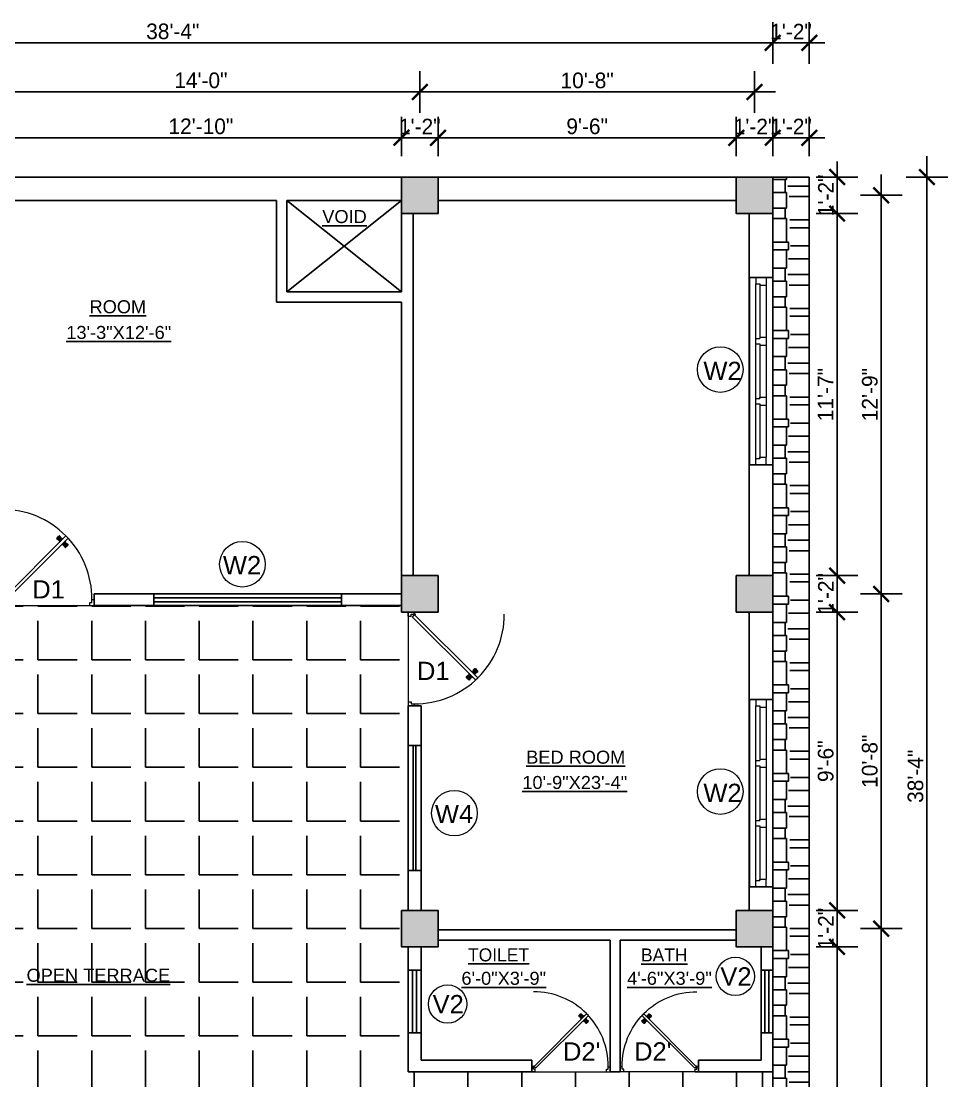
# Model space of a CAD drawing. Header units: inches. Extents: x 3672 to 10975, y -27382 to -746.
# Drawn here: x 8508.2 to 8863.8, y -26254.3 to -25847.6 of the extents above; entities that cross this region are included whole.
import ezdxf

# ---------------------------------------------------------------- set-up
doc = ezdxf.new("R2010")
doc.units = ezdxf.units.IN
doc.header["$LTSCALE"] = 17
doc.header["$MEASUREMENT"] = 0
for name, color, linetype, lineweight in [('25 BOT BAR', 12, 'Continuous', 25), ('DOOR & WIN', 1, 'Continuous', 25), ('OUTLINE', 1, 'Continuous', 25), ('PUERTAS', 7, 'Continuous', 9), ('TEXT', 231, 'Continuous', 20), ('WINDOW FRAME PLAN', 162, 'Continuous', 18)]:
    doc.layers.add(name, color=color, linetype=linetype, lineweight=lineweight)
doc.styles.add('ARCHITECTURE', font='stylu.ttf')
doc.styles.add('DIMTEXT', font='arial.ttf', dxfattribs={"height": 6})
doc.dimstyles.new('8 SCALE', dxfattribs={"dimscale": 0, "dimtxt": 6, "dimasz": 6, "dimexe": 8, "dimexo": 8, "dimgap": 1.25, "dimtad": 1, "dimdec": 0, "dimzin": 3, "dimdsep": 46, "dimlunit": 4, "dimtxsty": 'ARCHITECTURE', "dimblk": 'ARCHTICK', "dimcen": 8, "dimdle": 8, "dimclrd": 5, "dimclre": 5, "dimclrt": 7, "dimadec": 0, "dimazin": 0, "dimtfac": 0.75, "dimtdec": 0, "dimtix": 1, "dimtmove": 2, "dimatfit": 3, "dimldrblk": 'ARCHTICK', "dimfxl": 8, "dimfxlon": 1, "dimtolj": 1, "dimtzin": 0, "dimlwd": -1, "dimlwe": -1, "dimarcsym": 0})

# ---------------------------------------------------------------- blocks, each defined once
blk = doc.blocks.new('ffddd')
at = {"layer": 'DOOR & WIN'}
for p, q in [((-13345.31, -2388.07), (-13345.31, -2316.07)), ((-13336.31, -2316.07), (-13345.31, -2316.07)), ((-13336.31, -2316.07), (-13336.31, -2388.07)), ((-13336.31, -2388.07), (-13345.31, -2388.07)), ((-13336.31, -2388.07), (-13345.31, -2388.07))]:
    blk.add_line(p, q, dxfattribs=at)
at = {"layer": 'WINDOW FRAME PLAN'}
for p, q in [((-13342.81, -2316.07), (-13342.81, -2318.57)), ((-13338.81, -2316.07), (-13338.81, -2319.07)), ((-13342.81, -2385.57), (-13342.81, -2318.57)), ((-13342.81, -2318.57), (-13341.31, -2318.57)), ((-13341.31, -2318.57), (-13341.31, -2319.07)), ((-13341.31, -2319.07), (-13341.31, -2339.57)), ((-13341.31, -2319.07), (-13338.81, -2319.07)), ((-13338.81, -2319.07), (-13338.81, -2385.07)), ((-13342.81, -2339.57), (-13341.31, -2339.57)), ((-13342.81, -2341.57), (-13341.31, -2341.57)), ((-13341.31, -2339.07), (-13338.81, -2339.07)), ((-13341.31, -2341.57), (-13341.31, -2342.07)), ((-13341.31, -2341.57), (-13341.31, -2362.57)), ((-13341.31, -2342.07), (-13338.81, -2342.07)), ((-13342.81, -2362.57), (-13341.31, -2362.57)), ((-13341.31, -2362.07), (-13338.81, -2362.07)), ((-13341.31, -2362.57), (-13341.31, -2362.07)), ((-13342.81, -2364.57), (-13341.31, -2364.57)), ((-13341.31, -2364.57), (-13341.31, -2385.57)), ((-13341.31, -2365.07), (-13338.81, -2365.07)), ((-13342.81, -2388.07), (-13342.81, -2385.57)), ((-13342.81, -2385.57), (-13341.31, -2385.57)), ((-13341.31, -2385.07), (-13338.81, -2385.07)), ((-13341.31, -2385.57), (-13341.31, -2385.07)), ((-13338.81, -2388.07), (-13338.81, -2385.07))]:
    blk.add_line(p, q, dxfattribs=at)
blk = doc.blocks.new('3ft')
at = {"layer": 'PUERTAS', "color": 6}
for p, q in [((1.01, 2.52), (25.23, 26.74)), ((26.05, 25.92), (1.77, 1.64)), ((26.05, 25.92), (25.23, 26.74)), ((0, 2.4), (0, 0)), ((0.72, 2.4), (0, 2.4)), ((1.6, 0), (0, 0)), ((0.72, 1.52), (0.72, 2.44)), ((0.8, 1.52), (0.72, 1.52)), ((0.8, 1.52), (0.8, 2.41)), ((0.8, 1.2), (0.8, 1.52)), ((1.6, 1.2), (0.8, 1.2)), ((1.57, 1.84), (0.94, 2.47)), ((1.63, 1.89), (0.97, 2.55)), ((1.63, 1.89), (1.57, 1.84)), ((1.77, 1.64), (1.57, 1.84)), ((1.6, 0), (1.6, 1.2)), ((34.4, 0), (34.4, 1.2)), ((34.4, 1.2), (35.2, 1.2)), ((34.4, 0), (36, 0)), ((35.2, 1.2), (35.2, 2.4)), ((35.2, 2.4), (36, 2.4)), ((36, 0), (36, 2.4))]:
    blk.add_line(p, q, dxfattribs=at)
at = {"layer": 'PUERTAS', "color": 8}
for p, q in [((22.57, 24.94), (21.65, 25.68)), ((22.63, 24.99), (21.69, 25.75)), ((22.74, 25.1), (21.84, 25.9)), ((22.13, 26.28), (21.98, 26.13)), ((22.88, 25.24), (22.01, 26.06)), ((22.13, 26.28), (22.27, 26.42)), ((22.29, 26.41), (22.27, 26.42)), ((23.16, 25.52), (22.34, 26.39)), ((23.3, 25.66), (22.5, 26.56)), ((23.41, 25.77), (22.65, 26.71)), ((22.69, 24.32), (23.02, 24.83)), ((23.46, 25.83), (22.72, 26.75)), ((22.95, 24.96), (22.84, 25.07)), ((22.98, 24.99), (22.86, 25.1)), ((23.03, 25.04), (22.91, 25.15)), ((22.91, 24.53), (23.1, 24.91)), ((23.11, 25.12), (22.99, 25.23)), ((23.13, 24.76), (23.18, 24.99)), ((23.28, 25.3), (23.17, 25.41)), ((23.36, 25.37), (23.25, 25.49)), ((23.31, 24.94), (23.28, 25.08)), ((23.41, 25.43), (23.3, 25.54)), ((23.46, 25.09), (23.32, 25.13)), ((23.44, 25.45), (23.33, 25.56)), ((23.64, 25.27), (23.41, 25.22)), ((23.87, 25.49), (23.49, 25.3)), ((24.08, 25.71), (23.57, 25.38)), ((24.8, 24.56), (24.61, 24.18)), ((25.02, 24.77), (24.68, 24.26)), ((23.63, 23.38), (24.14, 23.72)), ((23.84, 23.6), (24.22, 23.79)), ((24.07, 23.82), (24.3, 23.88)), ((24.25, 24), (24.39, 23.97)), ((24.25, 23.26), (24.99, 22.34)), ((24.27, 23.64), (24.38, 23.53)), ((24.3, 23.67), (24.41, 23.56)), ((24.3, 23.32), (25.06, 22.38)), ((24.35, 23.72), (24.46, 23.61)), ((24.4, 24.15), (24.43, 24.01)), ((24.41, 23.43), (25.2, 22.53)), ((24.43, 23.8), (24.54, 23.69)), ((24.58, 24.33), (24.52, 24.1)), ((24.55, 23.57), (25.37, 22.7)), ((24.6, 23.97), (24.72, 23.86)), ((24.68, 24.05), (24.79, 23.94)), ((24.73, 24.1), (24.85, 23.99)), ((24.76, 24.13), (24.87, 24.02)), ((24.83, 23.85), (25.7, 23.03)), ((24.97, 23.99), (25.87, 23.2)), ((25.08, 24.1), (26.02, 23.34)), ((25.14, 24.15), (26.06, 23.41)), ((25.58, 22.82), (25.43, 22.67)), ((25.58, 22.82), (25.73, 22.97)), ((25.72, 22.98), (25.73, 22.97)), ((0, 0), (36, 0))]:
    blk.add_line(p, q, dxfattribs=at)
at = {"layer": 'PUERTAS', "color": 1}
for p, q in [((21.67, 25.73), (22.17, 26.23)), ((22.49, 24.95), (21.67, 25.61)), ((21.7, 25.82), (22.14, 26.26)), ((21.73, 25.79), (21.7, 25.82)), ((22.58, 26.7), (22.14, 26.26)), ((22.67, 26.73), (22.17, 26.23)), ((22.61, 26.67), (22.58, 26.7)), ((22.6, 24.96), (23.02, 25.38)), ((22.61, 24.25), (22.92, 24.72)), ((22.7, 25.07), (22.71, 25.06)), ((23.45, 25.91), (22.79, 26.73)), ((22.82, 25.06), (23.08, 25.32)), ((22.94, 24.95), (22.83, 25.07)), ((22.92, 24.72), (22.92, 24.72)), ((22.93, 24.94), (23.19, 25.21)), ((22.93, 24.84), (22.93, 24.83)), ((23.44, 25.81), (23.02, 25.38)), ((23.34, 25.58), (23.08, 25.32)), ((23.46, 25.47), (23.19, 25.21)), ((23.33, 25.7), (23.34, 25.69)), ((23.45, 25.46), (23.33, 25.57)), ((23.57, 25.47), (23.57, 25.47)), ((24.15, 25.79), (23.68, 25.48)), ((23.68, 25.48), (23.68, 25.48)), ((24.27, 25.78), (24.26, 25.79)), ((25.1, 24.84), (24.79, 24.38)), ((25.09, 24.96), (25.1, 24.95)), ((22.62, 24.13), (22.61, 24.14)), ((23.44, 23.31), (23.45, 23.3)), ((23.56, 23.3), (24.03, 23.61)), ((24.03, 23.61), (24.03, 23.62)), ((24.14, 23.62), (24.14, 23.62)), ((24.25, 23.62), (24.51, 23.89)), ((24.26, 23.29), (24.69, 23.71)), ((24.26, 23.63), (24.37, 23.52)), ((24.26, 23.18), (24.92, 22.37)), ((24.37, 23.52), (24.63, 23.77)), ((24.37, 23.4), (24.37, 23.4)), ((24.78, 24.15), (24.51, 23.89)), ((24.89, 24.03), (24.63, 23.77)), ((25.11, 24.14), (24.69, 23.71)), ((24.77, 24.14), (24.88, 24.03)), ((24.79, 24.38), (24.78, 24.37)), ((24.78, 24.26), (24.78, 24.26)), ((25, 24.03), (25, 24.03)), ((25.04, 22.36), (25.54, 22.86)), ((25.1, 22.42), (25.13, 22.39)), ((25.13, 22.39), (25.57, 22.83)), ((25.22, 24.14), (26.03, 23.48)), ((26.04, 23.37), (25.54, 22.86)), ((26.01, 23.27), (25.57, 22.83)), ((25.98, 23.3), (26.01, 23.27))]:
    blk.add_line(p, q, dxfattribs=at)
at = {"layer": 'PUERTAS', "color": 2}
for p, q in [((21.99, 26.11), (21.98, 26.13)), ((25.42, 22.68), (25.43, 22.67))]:
    blk.add_line(p, q, dxfattribs=at)
at = {"layer": 'PUERTAS', "color": 6}
for radius in [0.155, 0.0752]:
    blk.add_circle((0.82, 2.56), radius, dxfattribs=at)
blk.add_arc((0.82, 2.56), 34.38, 359.7285, 90.0333, dxfattribs=at)
at = {"layer": 'PUERTAS', "color": 1}
for centre, start, end in [((22.54, 25.01), 231.0764, 315), ((22.73, 26.68), 38.9236, 135), ((22.77, 25.12), 225, 315), ((22.99, 24.89), 135, 219.7428), ((22.87, 24.78), 315, 39.7428), ((23.28, 25.63), 315, 45), ((23.39, 25.86), 315, 38.9236), ((23.51, 25.41), 50.2572, 135), ((23.62, 25.53), 230.2572, 315), ((24.2, 25.73), 45, 135), ((25.04, 24.89), 315, 45), ((22.67, 24.2), 135, 225), ((23.51, 23.36), 225, 315), ((24.09, 23.56), 50.2572, 135), ((24.2, 23.68), 230.2572, 315), ((24.32, 23.23), 135, 218.9236), ((24.42, 23.46), 135, 225), ((24.84, 24.31), 135, 219.7428), ((24.72, 24.21), 315, 39.7428), ((24.94, 23.98), 45, 135), ((24.98, 22.42), 218.9236, 315), ((25.17, 24.08), 51.0764, 135), ((25.98, 23.42), 315, 51.0764)]:
    blk.add_arc(centre, 0.08, start, end, dxfattribs=at)
blk = doc.blocks.new('*U2796')
at = {"color": 3, "xscale": -1}
blk.add_blockref('3ft', (42, 0), dxfattribs=at)
blk = doc.blocks.new('*U2795')
at = {"color": 3, "xscale": -1}
blk.add_blockref('3ft', (42, 0), dxfattribs=at)
blk = doc.blocks.new('2ft6in')
at = {"layer": 'PUERTAS', "color": 2}
for p, q in [((0.84, 2.1), (21.02, 22.28)), ((21.71, 21.6), (1.47, 1.37)), ((18.33, 21.76), (18.31, 21.77)), ((21.71, 21.6), (21.02, 22.28)), ((21.18, 18.9), (21.2, 18.89)), ((0, 2), (0, 0)), ((0.6, 2), (0, 2)), ((1.33, 0), (0, 0)), ((0.6, 1.26), (0.6, 2.04)), ((0.67, 1.26), (0.6, 1.26)), ((0.67, 1.26), (0.67, 2.01)), ((0.67, 1), (0.67, 1.26)), ((1.33, 1), (0.67, 1)), ((1.31, 1.53), (0.79, 2.06)), ((1.36, 1.58), (0.81, 2.12)), ((1.36, 1.58), (1.31, 1.53)), ((1.47, 1.37), (1.31, 1.53)), ((1.33, 0), (1.33, 1)), ((28.67, 0), (28.67, 1)), ((28.67, 1), (29.33, 1)), ((28.67, 0), (30, 0)), ((29.33, 1), (29.33, 2)), ((29.33, 2), (30, 2)), ((30, 0), (30, 2))]:
    blk.add_line(p, q, dxfattribs=at)
at = {"layer": 'PUERTAS', "color": 8}
for p, q in [((18.81, 20.78), (18.04, 21.4)), ((18.86, 20.83), (18.08, 21.46)), ((18.95, 20.92), (18.2, 21.58)), ((18.44, 21.9), (18.31, 21.77)), ((19.07, 21.03), (18.34, 21.72)), ((18.44, 21.9), (18.56, 22.02)), ((18.58, 22.01), (18.56, 22.02)), ((19.3, 21.26), (18.61, 22)), ((19.42, 21.38), (18.75, 22.14)), ((19.51, 21.48), (18.88, 22.26)), ((18.91, 20.27), (19.19, 20.69)), ((19.55, 21.53), (18.93, 22.3)), ((19.13, 20.8), (19.03, 20.9)), ((19.15, 20.82), (19.05, 20.92)), ((19.09, 20.44), (19.25, 20.76)), ((19.19, 20.87), (19.1, 20.96)), ((19.25, 20.93), (19.16, 21.02)), ((19.28, 20.63), (19.32, 20.83)), ((19.4, 21.08), (19.31, 21.17)), ((19.47, 21.15), (19.38, 21.24)), ((19.43, 20.78), (19.4, 20.9)), ((19.51, 21.19), (19.42, 21.28)), ((19.55, 20.91), (19.43, 20.94)), ((19.53, 21.21), (19.44, 21.3)), ((19.7, 21.06), (19.51, 21.01)), ((19.89, 21.24), (19.58, 21.08)), ((20.07, 21.42), (19.64, 21.15)), ((20.67, 20.47), (20.51, 20.15)), ((20.85, 20.64), (20.57, 20.22)), ((19.69, 19.49), (20.12, 19.76)), ((19.87, 19.67), (20.18, 19.83)), ((20.06, 19.85), (20.25, 19.9)), ((20.21, 20), (20.33, 19.97)), ((20.21, 19.38), (20.83, 18.61)), ((20.23, 19.7), (20.32, 19.61)), ((20.25, 19.72), (20.34, 19.63)), ((20.25, 19.43), (20.88, 18.65)), ((20.29, 19.76), (20.38, 19.67)), ((20.33, 20.13), (20.36, 20.01)), ((20.34, 19.53), (21, 18.77)), ((20.36, 19.83), (20.45, 19.74)), ((20.48, 20.28), (20.44, 20.08)), ((20.46, 19.64), (21.14, 18.91)), ((20.5, 19.98), (20.6, 19.89)), ((20.57, 20.04), (20.66, 19.95)), ((20.61, 20.09), (20.7, 19.99)), ((20.63, 20.11), (20.72, 20.01)), ((20.69, 19.87), (21.42, 19.19)), ((20.81, 19.99), (21.56, 19.33)), ((20.9, 20.08), (21.68, 19.45)), ((20.95, 20.13), (21.72, 19.51)), ((21.32, 19.01), (21.2, 18.89)), ((21.32, 19.01), (21.44, 19.14)), ((21.43, 19.15), (21.44, 19.14)), ((0, 0), (30, 0))]:
    blk.add_line(p, q, dxfattribs=at)
at = {"layer": 'PUERTAS', "color": 1}
for p, q in [((18.06, 21.44), (18.48, 21.86)), ((18.74, 20.79), (18.06, 21.34)), ((18.08, 21.51), (18.45, 21.88)), ((18.11, 21.49), (18.08, 21.51)), ((18.82, 22.25), (18.45, 21.88)), ((18.9, 22.28), (18.48, 21.86)), ((18.84, 22.23), (18.82, 22.25)), ((18.83, 20.8), (19.18, 21.15)), ((18.84, 20.21), (19.1, 20.6)), ((18.92, 20.89), (18.93, 20.88)), ((19.54, 21.59), (18.99, 22.27)), ((19.02, 20.88), (19.24, 21.1)), ((19.12, 20.8), (19.03, 20.89)), ((19.1, 20.7), (19.11, 20.69)), ((19.1, 20.6), (19.1, 20.6)), ((19.11, 20.79), (19.33, 21.01)), ((19.54, 21.5), (19.18, 21.15)), ((19.45, 21.31), (19.24, 21.1)), ((19.55, 21.22), (19.33, 21.01)), ((19.45, 21.41), (19.45, 21.41)), ((19.54, 21.22), (19.45, 21.31)), ((19.64, 21.23), (19.64, 21.23)), ((19.74, 21.24), (19.73, 21.23)), ((20.12, 21.49), (19.74, 21.24)), ((20.22, 21.48), (20.22, 21.49)), ((20.91, 20.7), (20.66, 20.31)), ((20.91, 20.8), (20.91, 20.79)), ((18.85, 20.11), (18.84, 20.12)), ((19.53, 19.43), (19.54, 19.42)), ((19.64, 19.42), (20.02, 19.67)), ((20.02, 19.67), (20.03, 19.68)), ((20.12, 19.68), (20.12, 19.68)), ((20.21, 19.69), (20.43, 19.9)), ((20.22, 19.41), (20.57, 19.76)), ((20.22, 19.69), (20.31, 19.6)), ((20.22, 19.32), (20.76, 18.64)), ((20.31, 19.6), (20.52, 19.81)), ((20.31, 19.5), (20.31, 19.5)), ((20.65, 20.12), (20.43, 19.9)), ((20.74, 20.03), (20.52, 19.81)), ((20.93, 20.11), (20.57, 19.76)), ((20.64, 20.11), (20.73, 20.02)), ((20.66, 20.31), (20.65, 20.31)), ((20.65, 20.21), (20.65, 20.22)), ((20.84, 20.02), (20.83, 20.03)), ((20.86, 18.63), (21.28, 19.05)), ((20.91, 18.68), (20.94, 18.66)), ((20.94, 18.66), (21.31, 19.03)), ((21.02, 20.12), (21.7, 19.57)), ((21.7, 19.47), (21.28, 19.05)), ((21.67, 19.4), (21.31, 19.03)), ((21.65, 19.42), (21.67, 19.4))]:
    blk.add_line(p, q, dxfattribs=at)
at = {"layer": 'PUERTAS', "color": 2}
for radius in [0.129, 0.0627]:
    blk.add_circle((0.68, 2.14), radius, dxfattribs=at)
at = {"layer": 'PUERTAS', "color": 8}
blk.add_arc((0.68, 2.14), 28.65, 359.7285, 90.0333, dxfattribs=at)
at = {"layer": 'PUERTAS', "color": 1}
for centre, start, end in [((18.78, 20.84), 231.0764, 315), ((18.94, 22.23), 38.9236, 135), ((18.97, 20.93), 225, 315), ((19.16, 20.74), 135, 219.7428), ((19.06, 20.65), 315, 39.7428), ((19.4, 21.36), 315, 45), ((19.49, 21.55), 315, 38.9236), ((19.6, 21.18), 50.2572, 135), ((19.68, 21.28), 230.2572, 315), ((20.17, 21.44), 45, 135), ((20.87, 20.75), 315, 45), ((18.89, 20.16), 135, 225), ((19.59, 19.47), 225, 315), ((20.07, 19.63), 50.2572, 135), ((20.16, 19.73), 230.2572, 315), ((20.27, 19.36), 135, 218.9236), ((20.35, 19.55), 135, 225), ((20.7, 20.26), 135, 219.7428), ((20.6, 20.17), 315, 39.7428), ((20.78, 19.98), 45, 135), ((20.82, 18.68), 218.9236, 315), ((20.98, 20.07), 51.0764, 135), ((21.65, 19.52), 315, 51.0764)]:
    blk.add_arc(centre, 0.0667, start, end, dxfattribs=at)
blk = doc.blocks.new('*U2800')
at = {"color": 3}
blk.add_blockref('2ft6in', (0, 0), dxfattribs=at)
blk = doc.blocks.new('_ArchTick')
at = {"color": 0, "linetype": 'ByBlock', "const_width": 0.15}
blk.add_lwpolyline([(-0.5, -0.5), (0.5, 0.5)], dxfattribs=at)
blk = doc.blocks.new('*D3367')
at = {"layer": '25 BOT BAR', "color": 5, "transparency": 16777216}
for p, q in [((8500.15, -25899.44), (8500.15, -25884.35)), ((8654.15, -25899.44), (8654.15, -25884.35)), ((8492.15, -25892.35), (8662.15, -25892.35))]:
    blk.add_line(p, q, dxfattribs=at)
at = {"layer": 'Defpoints', "color": 0, "transparency": 16777216}
for p in [(8654.15, -25892.35), (8500.15, -25907.44), (8654.15, -25907.44)]:
    blk.add_point(p, dxfattribs=at)
at = {"layer": '25 BOT BAR', "color": 5, "transparency": 16777216, "xscale": 6, "yscale": 6, "zscale": 6, "rotation": 180}
blk.add_blockref('_ArchTick', (8500.15, -25892.35), dxfattribs=at)
at = {"layer": '25 BOT BAR', "color": 5, "transparency": 16777216, "xscale": 6, "yscale": 6, "zscale": 6}
blk.add_blockref('_ArchTick', (8654.15, -25892.35), dxfattribs=at)
at = {"layer": '25 BOT BAR', "color": 7, "transparency": 16777216, "insert": (8577.15, -25887.99), "char_height": 6, "attachment_point": 5, "style": 'ARCHITECTURE'}
blk.add_mtext('\\A1;12\'-10"', dxfattribs=at)
blk = doc.blocks.new('*D3368')
at = {"layer": '25 BOT BAR', "color": 5, "transparency": 16777216}
for p, q in [((8654.15, -25899.44), (8654.15, -25884.35)), ((8668.15, -25899.44), (8668.15, -25884.35)), ((8654.15, -25892.35), (8648.15, -25892.35)), ((8654.15, -25892.35), (8668.15, -25892.35)), ((8668.15, -25892.35), (8674.15, -25892.35))]:
    blk.add_line(p, q, dxfattribs=at)
at = {"layer": 'Defpoints', "color": 0, "transparency": 16777216}
for p in [(8668.15, -25892.35), (8654.15, -25907.44), (8668.15, -25907.44)]:
    blk.add_point(p, dxfattribs=at)
at = {"layer": '25 BOT BAR', "color": 5, "transparency": 16777216, "xscale": 6, "yscale": 6, "zscale": 6}
blk.add_blockref('_ArchTick', (8654.15, -25892.35), dxfattribs=at)
at = {"layer": '25 BOT BAR', "color": 5, "transparency": 16777216, "xscale": 6, "yscale": 6, "zscale": 6, "rotation": 180}
blk.add_blockref('_ArchTick', (8668.15, -25892.35), dxfattribs=at)
at = {"layer": '25 BOT BAR', "color": 7, "transparency": 16777216, "insert": (8661.15, -25888.04), "char_height": 6, "attachment_point": 5, "style": 'ARCHITECTURE'}
blk.add_mtext('\\A1;1\'-2"', dxfattribs=at)
blk = doc.blocks.new('*D3369')
at = {"layer": '25 BOT BAR', "color": 5, "transparency": 16777216}
for p, q in [((8668.15, -25899.44), (8668.15, -25884.35)), ((8782.61, -25899.44), (8782.61, -25884.35)), ((8660.15, -25892.35), (8790.61, -25892.35))]:
    blk.add_line(p, q, dxfattribs=at)
at = {"layer": 'Defpoints', "color": 0, "transparency": 16777216}
for p in [(8782.61, -25892.35), (8668.15, -25907.44), (8782.61, -25907.44)]:
    blk.add_point(p, dxfattribs=at)
at = {"layer": '25 BOT BAR', "color": 5, "transparency": 16777216, "xscale": 6, "yscale": 6, "zscale": 6, "rotation": 180}
blk.add_blockref('_ArchTick', (8668.15, -25892.35), dxfattribs=at)
at = {"layer": '25 BOT BAR', "color": 5, "transparency": 16777216, "xscale": 6, "yscale": 6, "zscale": 6}
blk.add_blockref('_ArchTick', (8782.61, -25892.35), dxfattribs=at)
at = {"layer": '25 BOT BAR', "color": 7, "transparency": 16777216, "insert": (8725.38, -25887.99), "char_height": 6, "attachment_point": 5, "style": 'ARCHITECTURE'}
blk.add_mtext('\\A1;9\'-6"', dxfattribs=at)
blk = doc.blocks.new('*D3370')
at = {"layer": '25 BOT BAR', "color": 5, "transparency": 16777216}
for p, q in [((8782.61, -25899.44), (8782.61, -25884.35)), ((8796.61, -25899.44), (8796.61, -25884.35)), ((8782.61, -25892.35), (8776.61, -25892.35)), ((8782.61, -25892.35), (8796.61, -25892.35)), ((8796.61, -25892.35), (8802.61, -25892.35))]:
    blk.add_line(p, q, dxfattribs=at)
at = {"layer": 'Defpoints', "color": 0, "transparency": 16777216}
for p in [(8796.61, -25892.35), (8782.61, -25907.44), (8796.61, -25907.44)]:
    blk.add_point(p, dxfattribs=at)
at = {"layer": '25 BOT BAR', "color": 5, "transparency": 16777216, "xscale": 6, "yscale": 6, "zscale": 6}
blk.add_blockref('_ArchTick', (8782.61, -25892.35), dxfattribs=at)
at = {"layer": '25 BOT BAR', "color": 5, "transparency": 16777216, "xscale": 6, "yscale": 6, "zscale": 6, "rotation": 180}
blk.add_blockref('_ArchTick', (8796.61, -25892.35), dxfattribs=at)
at = {"layer": '25 BOT BAR', "color": 7, "transparency": 16777216, "insert": (8789.61, -25888.04), "char_height": 6, "attachment_point": 5, "style": 'ARCHITECTURE'}
blk.add_mtext('\\A1;1\'-2"', dxfattribs=at)
blk = doc.blocks.new('*D3372')
at = {"layer": '25 BOT BAR', "color": 5, "transparency": 16777216}
for p, q in [((8493.15, -25882.75), (8493.15, -25866.75)), ((8661.15, -25882.75), (8661.15, -25866.75)), ((8485.15, -25874.75), (8669.15, -25874.75))]:
    blk.add_line(p, q, dxfattribs=at)
at = {"layer": 'Defpoints', "color": 0, "transparency": 16777216}
for p in [(8661.15, -25874.75), (8493.15, -25914.44), (8661.15, -25914.44)]:
    blk.add_point(p, dxfattribs=at)
at = {"layer": '25 BOT BAR', "color": 5, "transparency": 16777216, "xscale": 6, "yscale": 6, "zscale": 6, "rotation": 180}
blk.add_blockref('_ArchTick', (8493.15, -25874.75), dxfattribs=at)
at = {"layer": '25 BOT BAR', "color": 5, "transparency": 16777216, "xscale": 6, "yscale": 6, "zscale": 6}
blk.add_blockref('_ArchTick', (8661.15, -25874.75), dxfattribs=at)
at = {"layer": '25 BOT BAR', "color": 7, "transparency": 16777216, "insert": (8577.15, -25870.34), "char_height": 6, "attachment_point": 5, "style": 'ARCHITECTURE'}
blk.add_mtext('\\A1;14\'-0"', dxfattribs=at)
blk = doc.blocks.new('*D3373')
at = {"layer": '25 BOT BAR', "color": 5, "transparency": 16777216}
for p, q in [((8661.15, -25882.75), (8661.15, -25866.75)), ((8789.61, -25882.75), (8789.61, -25866.75)), ((8653.15, -25874.75), (8797.61, -25874.75))]:
    blk.add_line(p, q, dxfattribs=at)
at = {"layer": 'Defpoints', "color": 0, "transparency": 16777216}
for p in [(8789.61, -25874.75), (8661.15, -25914.44), (8789.61, -25914.44)]:
    blk.add_point(p, dxfattribs=at)
at = {"layer": '25 BOT BAR', "color": 5, "transparency": 16777216, "xscale": 6, "yscale": 6, "zscale": 6, "rotation": 180}
blk.add_blockref('_ArchTick', (8661.15, -25874.75), dxfattribs=at)
at = {"layer": '25 BOT BAR', "color": 5, "transparency": 16777216, "xscale": 6, "yscale": 6, "zscale": 6}
blk.add_blockref('_ArchTick', (8789.61, -25874.75), dxfattribs=at)
at = {"layer": '25 BOT BAR', "color": 7, "transparency": 16777216, "insert": (8725.38, -25870.37), "char_height": 6, "attachment_point": 5, "style": 'ARCHITECTURE'}
blk.add_mtext('\\A1;10\'-8"', dxfattribs=at)
blk = doc.blocks.new('*D3374')
at = {"layer": '25 BOT BAR', "color": 5, "transparency": 16777216}
for p, q in [((8336.15, -25863.92), (8336.15, -25847.92)), ((8796.61, -25863.92), (8796.61, -25847.92)), ((8328.15, -25855.92), (8804.61, -25855.92))]:
    blk.add_line(p, q, dxfattribs=at)
at = {"layer": 'Defpoints', "color": 0, "transparency": 16777216}
for p in [(8796.61, -25855.92), (8336.15, -25907.44), (8796.61, -25907.44)]:
    blk.add_point(p, dxfattribs=at)
at = {"layer": '25 BOT BAR', "color": 5, "transparency": 16777216, "xscale": 6, "yscale": 6, "zscale": 6, "rotation": 180}
blk.add_blockref('_ArchTick', (8336.15, -25855.92), dxfattribs=at)
at = {"layer": '25 BOT BAR', "color": 5, "transparency": 16777216, "xscale": 6, "yscale": 6, "zscale": 6}
blk.add_blockref('_ArchTick', (8796.61, -25855.92), dxfattribs=at)
at = {"layer": '25 BOT BAR', "color": 7, "transparency": 16777216, "insert": (8566.38, -25851.54), "char_height": 6, "attachment_point": 5, "style": 'ARCHITECTURE'}
blk.add_mtext('\\A1;38\'-4"', dxfattribs=at)
blk = doc.blocks.new('*D3375')
at = {"layer": '25 BOT BAR', "color": 5, "transparency": 16777216}
for p, q in [((8821.29, -25907.44), (8821.29, -25901.44)), ((8813.29, -25907.44), (8829.29, -25907.44)), ((8821.29, -25907.44), (8821.29, -25921.44)), ((8813.29, -25921.44), (8829.29, -25921.44)), ((8821.29, -25921.44), (8821.29, -25927.44))]:
    blk.add_line(p, q, dxfattribs=at)
at = {"layer": 'Defpoints', "color": 0, "transparency": 16777216}
for p in [(8796.61, -25907.44), (8796.61, -25921.44), (8821.29, -25921.44)]:
    blk.add_point(p, dxfattribs=at)
at = {"layer": '25 BOT BAR', "color": 5, "transparency": 16777216, "xscale": 6, "yscale": 6, "zscale": 6}
for p, rotation in [((8821.29, -25907.44), 270), ((8821.29, -25921.44), 90)]:
    blk.add_blockref('_ArchTick', p, dxfattribs=dict(at, rotation=rotation))
at = {"layer": '25 BOT BAR', "color": 7, "transparency": 16777216, "insert": (8816.98, -25914.44), "char_height": 6, "attachment_point": 5, "rotation": 90, "style": 'ARCHITECTURE'}
blk.add_mtext('\\A1;1\'-2"', dxfattribs=at)
blk = doc.blocks.new('*D3376')
at = {"layer": '25 BOT BAR', "color": 5, "transparency": 16777216}
for p, q in [((8821.29, -25913.44), (8821.29, -26068.44)), ((8813.29, -25921.44), (8829.29, -25921.44)), ((8813.29, -26060.44), (8829.29, -26060.44))]:
    blk.add_line(p, q, dxfattribs=at)
at = {"layer": 'Defpoints', "color": 0, "transparency": 16777216}
for p in [(8796.61, -25921.44), (8796.61, -26060.44), (8821.29, -26060.44)]:
    blk.add_point(p, dxfattribs=at)
at = {"layer": '25 BOT BAR', "color": 5, "transparency": 16777216, "xscale": 6, "yscale": 6, "zscale": 6}
for p, rotation in [((8821.29, -25921.44), 90), ((8821.29, -26060.44), 270)]:
    blk.add_blockref('_ArchTick', p, dxfattribs=dict(at, rotation=rotation))
at = {"layer": '25 BOT BAR', "color": 7, "transparency": 16777216, "insert": (8816.83, -25990.94), "char_height": 6, "attachment_point": 5, "rotation": 90, "style": 'ARCHITECTURE'}
blk.add_mtext('\\A1;11\'-7"', dxfattribs=at)
blk = doc.blocks.new('*D3377')
at = {"layer": '25 BOT BAR', "color": 5, "transparency": 16777216}
for p, q in [((8821.29, -26060.44), (8821.29, -26054.44)), ((8813.29, -26060.44), (8829.29, -26060.44)), ((8821.29, -26060.44), (8821.29, -26074.44)), ((8813.29, -26074.44), (8829.29, -26074.44)), ((8821.29, -26074.44), (8821.29, -26080.44))]:
    blk.add_line(p, q, dxfattribs=at)
at = {"layer": 'Defpoints', "color": 0, "transparency": 16777216}
for p in [(8796.61, -26060.44), (8796.61, -26074.44), (8821.29, -26074.44)]:
    blk.add_point(p, dxfattribs=at)
at = {"layer": '25 BOT BAR', "color": 5, "transparency": 16777216, "xscale": 6, "yscale": 6, "zscale": 6}
for p, rotation in [((8821.29, -26060.44), 270), ((8821.29, -26074.44), 90)]:
    blk.add_blockref('_ArchTick', p, dxfattribs=dict(at, rotation=rotation))
at = {"layer": '25 BOT BAR', "color": 7, "transparency": 16777216, "insert": (8816.98, -26067.44), "char_height": 6, "attachment_point": 5, "rotation": 90, "style": 'ARCHITECTURE'}
blk.add_mtext('\\A1;1\'-2"', dxfattribs=at)
blk = doc.blocks.new('*D3378')
at = {"layer": '25 BOT BAR', "color": 5, "transparency": 16777216}
for p, q in [((8821.29, -26066.44), (8821.29, -26196.92)), ((8813.29, -26074.44), (8829.29, -26074.44)), ((8813.29, -26188.92), (8829.29, -26188.92))]:
    blk.add_line(p, q, dxfattribs=at)
at = {"layer": 'Defpoints', "color": 0, "transparency": 16777216}
for p in [(8796.61, -26074.44), (8796.61, -26188.92), (8821.29, -26188.92)]:
    blk.add_point(p, dxfattribs=at)
at = {"layer": '25 BOT BAR', "color": 5, "transparency": 16777216, "xscale": 6, "yscale": 6, "zscale": 6}
for p, rotation in [((8821.29, -26074.44), 90), ((8821.29, -26188.92), 270)]:
    blk.add_blockref('_ArchTick', p, dxfattribs=dict(at, rotation=rotation))
at = {"layer": '25 BOT BAR', "color": 7, "transparency": 16777216, "insert": (8816.93, -26131.68), "char_height": 6, "attachment_point": 5, "rotation": 90, "style": 'ARCHITECTURE'}
blk.add_mtext('\\A1;9\'-6"', dxfattribs=at)
blk = doc.blocks.new('*D3379')
at = {"layer": '25 BOT BAR', "color": 5, "transparency": 16777216}
for p, q in [((8821.29, -26188.92), (8821.29, -26182.92)), ((8813.29, -26188.92), (8829.29, -26188.92)), ((8821.29, -26188.92), (8821.29, -26202.92)), ((8813.29, -26202.92), (8829.29, -26202.92)), ((8821.29, -26202.92), (8821.29, -26208.92))]:
    blk.add_line(p, q, dxfattribs=at)
at = {"layer": 'Defpoints', "color": 0, "transparency": 16777216}
for p in [(8796.61, -26188.92), (8796.61, -26202.92), (8821.29, -26202.92)]:
    blk.add_point(p, dxfattribs=at)
at = {"layer": '25 BOT BAR', "color": 5, "transparency": 16777216, "xscale": 6, "yscale": 6, "zscale": 6}
for p, rotation in [((8821.29, -26188.92), 270), ((8821.29, -26202.92), 90)]:
    blk.add_blockref('_ArchTick', p, dxfattribs=dict(at, rotation=rotation))
at = {"layer": '25 BOT BAR', "color": 7, "transparency": 16777216, "insert": (8816.98, -26195.92), "char_height": 6, "attachment_point": 5, "rotation": 90, "style": 'ARCHITECTURE'}
blk.add_mtext('\\A1;1\'-2"', dxfattribs=at)
blk = doc.blocks.new('*D3380')
at = {"layer": '25 BOT BAR', "color": 5, "transparency": 16777216}
for p, q in [((8821.29, -26194.92), (8821.29, -26361.44)), ((8813.29, -26202.92), (8829.29, -26202.92)), ((8813.29, -26353.44), (8829.29, -26353.44))]:
    blk.add_line(p, q, dxfattribs=at)
at = {"layer": 'Defpoints', "color": 0, "transparency": 16777216}
for p in [(8796.61, -26202.92), (8796.61, -26353.44), (8821.29, -26353.44)]:
    blk.add_point(p, dxfattribs=at)
at = {"layer": '25 BOT BAR', "color": 5, "transparency": 16777216, "xscale": 6, "yscale": 6, "zscale": 6}
for p, rotation in [((8821.29, -26202.92), 90), ((8821.29, -26353.44), 270)]:
    blk.add_blockref('_ArchTick', p, dxfattribs=dict(at, rotation=rotation))
at = {"layer": '25 BOT BAR', "color": 7, "transparency": 16777216, "insert": (8816.83, -26278.18), "char_height": 6, "attachment_point": 5, "rotation": 90, "style": 'ARCHITECTURE'}
blk.add_mtext('\\A1;12\'-7"', dxfattribs=at)
blk = doc.blocks.new('*D3383')
at = {"layer": '25 BOT BAR', "color": 5, "transparency": 16777216}
for p, q in [((8838.22, -25906.44), (8838.22, -26075.44)), ((8830.22, -25914.44), (8846.22, -25914.44)), ((8830.22, -26067.44), (8846.22, -26067.44))]:
    blk.add_line(p, q, dxfattribs=at)
at = {"layer": 'Defpoints', "color": 0, "transparency": 16777216}
for p in [(8789.61, -25914.44), (8789.61, -26067.44), (8838.22, -26067.44)]:
    blk.add_point(p, dxfattribs=at)
at = {"layer": '25 BOT BAR', "color": 5, "transparency": 16777216, "xscale": 6, "yscale": 6, "zscale": 6}
for p, rotation in [((8838.22, -25914.44), 90), ((8838.22, -26067.44), 270)]:
    blk.add_blockref('_ArchTick', p, dxfattribs=dict(at, rotation=rotation))
at = {"layer": '25 BOT BAR', "color": 7, "transparency": 16777216, "insert": (8833.87, -25990.94), "char_height": 6, "attachment_point": 5, "rotation": 90, "style": 'ARCHITECTURE'}
blk.add_mtext('\\A1;12\'-9"', dxfattribs=at)
blk = doc.blocks.new('*D3384')
at = {"layer": '25 BOT BAR', "color": 5, "transparency": 16777216}
for p, q in [((8838.22, -26059.44), (8838.22, -26203.92)), ((8830.22, -26067.44), (8846.22, -26067.44)), ((8830.22, -26195.92), (8846.22, -26195.92))]:
    blk.add_line(p, q, dxfattribs=at)
at = {"layer": 'Defpoints', "color": 0, "transparency": 16777216}
for p in [(8789.61, -26067.44), (8789.61, -26195.92), (8838.22, -26195.92)]:
    blk.add_point(p, dxfattribs=at)
at = {"layer": '25 BOT BAR', "color": 5, "transparency": 16777216, "xscale": 6, "yscale": 6, "zscale": 6}
for p, rotation in [((8838.22, -26067.44), 90), ((8838.22, -26195.92), 270)]:
    blk.add_blockref('_ArchTick', p, dxfattribs=dict(at, rotation=rotation))
at = {"layer": '25 BOT BAR', "color": 7, "transparency": 16777216, "insert": (8833.84, -26131.68), "char_height": 6, "attachment_point": 5, "rotation": 90, "style": 'ARCHITECTURE'}
blk.add_mtext('\\A1;10\'-8"', dxfattribs=at)
blk = doc.blocks.new('*D3385')
at = {"layer": '25 BOT BAR', "color": 5, "transparency": 16777216}
for p, q in [((8838.22, -26187.92), (8838.22, -26368.44)), ((8830.22, -26195.92), (8846.22, -26195.92)), ((8830.22, -26360.44), (8846.22, -26360.44))]:
    blk.add_line(p, q, dxfattribs=at)
at = {"layer": 'Defpoints', "color": 0, "transparency": 16777216}
for p in [(8789.61, -26195.92), (8789.61, -26360.44), (8838.22, -26360.44)]:
    blk.add_point(p, dxfattribs=at)
at = {"layer": '25 BOT BAR', "color": 5, "transparency": 16777216, "xscale": 6, "yscale": 6, "zscale": 6}
for p, rotation in [((8838.22, -26195.92), 90), ((8838.22, -26360.44), 270)]:
    blk.add_blockref('_ArchTick', p, dxfattribs=dict(at, rotation=rotation))
at = {"layer": '25 BOT BAR', "color": 7, "transparency": 16777216, "insert": (8833.86, -26278.18), "char_height": 6, "attachment_point": 5, "rotation": 90, "style": 'ARCHITECTURE'}
blk.add_mtext('\\A1;13\'-9"', dxfattribs=at)
blk = doc.blocks.new('*D3386')
at = {"layer": '25 BOT BAR', "color": 5, "transparency": 16777216}
for p, q in [((8855.77, -25899.44), (8855.77, -26375.44)), ((8847.77, -25907.44), (8863.77, -25907.44)), ((8847.77, -26367.44), (8863.77, -26367.44))]:
    blk.add_line(p, q, dxfattribs=at)
at = {"layer": 'Defpoints', "color": 0, "transparency": 16777216}
for p in [(8796.61, -25907.44), (8796.61, -26367.44), (8855.77, -26367.44)]:
    blk.add_point(p, dxfattribs=at)
at = {"layer": '25 BOT BAR', "color": 5, "transparency": 16777216, "xscale": 6, "yscale": 6, "zscale": 6}
for p, rotation in [((8855.77, -25907.44), 90), ((8855.77, -26367.44), 270)]:
    blk.add_blockref('_ArchTick', p, dxfattribs=dict(at, rotation=rotation))
at = {"layer": '25 BOT BAR', "color": 7, "transparency": 16777216, "insert": (8851.39, -26137.44), "char_height": 6, "attachment_point": 5, "rotation": 90, "style": 'ARCHITECTURE'}
blk.add_mtext('\\A1;38\'-4"', dxfattribs=at)
blk = doc.blocks.new('*D3390')
at = {"layer": '25 BOT BAR', "color": 5, "transparency": 16777216}
for p, q in [((8796.61, -25863.92), (8796.61, -25847.92)), ((8810.61, -25863.92), (8810.61, -25847.92)), ((8796.61, -25855.92), (8790.61, -25855.92)), ((8796.61, -25855.92), (8810.61, -25855.92)), ((8810.61, -25855.92), (8816.61, -25855.92))]:
    blk.add_line(p, q, dxfattribs=at)
at = {"layer": 'Defpoints', "color": 0, "transparency": 16777216}
for p in [(8810.61, -25855.92), (8796.61, -25907.44), (8810.61, -25907.44)]:
    blk.add_point(p, dxfattribs=at)
at = {"layer": '25 BOT BAR', "color": 5, "transparency": 16777216, "xscale": 6, "yscale": 6, "zscale": 6}
blk.add_blockref('_ArchTick', (8796.61, -25855.92), dxfattribs=at)
at = {"layer": '25 BOT BAR', "color": 5, "transparency": 16777216, "xscale": 6, "yscale": 6, "zscale": 6, "rotation": 180}
blk.add_blockref('_ArchTick', (8810.61, -25855.92), dxfattribs=at)
at = {"layer": '25 BOT BAR', "color": 7, "transparency": 16777216, "insert": (8803.61, -25851.61), "char_height": 6, "attachment_point": 5, "style": 'ARCHITECTURE'}
blk.add_mtext('\\A1;1\'-2"', dxfattribs=at)
blk = doc.blocks.new('*D3391')
at = {"layer": '25 BOT BAR', "color": 5, "transparency": 16777216}
for p, q in [((8796.61, -25899.44), (8796.61, -25884.35)), ((8810.61, -25899.44), (8810.61, -25884.35)), ((8796.61, -25892.35), (8790.61, -25892.35)), ((8796.61, -25892.35), (8810.61, -25892.35)), ((8810.61, -25892.35), (8816.61, -25892.35))]:
    blk.add_line(p, q, dxfattribs=at)
at = {"layer": 'Defpoints', "color": 0, "transparency": 16777216}
for p in [(8810.61, -25892.35), (8796.61, -25907.44), (8810.61, -25907.44)]:
    blk.add_point(p, dxfattribs=at)
at = {"layer": '25 BOT BAR', "color": 5, "transparency": 16777216, "xscale": 6, "yscale": 6, "zscale": 6}
blk.add_blockref('_ArchTick', (8796.61, -25892.35), dxfattribs=at)
at = {"layer": '25 BOT BAR', "color": 5, "transparency": 16777216, "xscale": 6, "yscale": 6, "zscale": 6, "rotation": 180}
blk.add_blockref('_ArchTick', (8810.61, -25892.35), dxfattribs=at)
at = {"layer": '25 BOT BAR', "color": 7, "transparency": 16777216, "insert": (8803.61, -25888.04), "char_height": 6, "attachment_point": 5, "style": 'ARCHITECTURE'}
blk.add_mtext('\\A1;1\'-2"', dxfattribs=at)

msp = doc.modelspace()

# ---------------------------------------------------------------- hatches: boundary and pattern name
at = {"layer": 'DOOR & WIN'}
h = msp.add_hatch(color=256, dxfattribs=at)
h.dxf.hatch_style = 1
h.paths.add_polyline_path([(8668.15, -25907.44), (8654.15, -25907.44), (8654.15, -25921.44), (8668.15, -25921.44)])
h = msp.add_hatch(color=256, dxfattribs=at)
h.dxf.hatch_style = 1
h.paths.add_polyline_path([(8796.61, -25907.44), (8782.61, -25907.44), (8782.61, -25921.44), (8796.61, -25921.44)])
h = msp.add_hatch(color=256, dxfattribs=at)
h.dxf.hatch_style = 1
h.paths.add_polyline_path([(8668.15, -26060.44), (8654.15, -26060.44), (8654.15, -26074.44), (8668.15, -26074.44)])
h = msp.add_hatch(color=256, dxfattribs=at)
h.dxf.hatch_style = 1
h.paths.add_polyline_path([(8796.61, -26060.44), (8782.61, -26060.44), (8782.61, -26074.44), (8796.61, -26074.44)])
h = msp.add_hatch(color=256, dxfattribs=at)
h.dxf.hatch_style = 1
h.paths.add_polyline_path([(8668.15, -26188.92), (8654.15, -26188.92), (8654.15, -26202.92), (8668.15, -26202.92)])
h = msp.add_hatch(color=256, dxfattribs=at)
h.dxf.hatch_style = 1
h.paths.add_polyline_path([(8796.61, -26188.92), (8782.61, -26188.92), (8782.61, -26202.92), (8796.61, -26202.92)])
at = {"layer": 'OUTLINE'}
h = msp.add_hatch(dxfattribs=at)
h.set_pattern_fill('AR-RSHKE', color=8, angle=90)
h.set_pattern_definition([(90, (-1674.138, -4745.884), (-12, 25.5), [6, -5, 7, -3, 9, -4]), (90, (-1674.638, -4739.884), (-12, 25.5), [5, -19, 4, -6]), (90, (-1673.388, -4727.884), (-12, 25.5), [3, -31]), (180, (-1674.1384, -4745.884), (-12, -8.5), [11.5, -36.5]), (180, (-1674.1384, -4739.884), (-12, -8.5), [11.25, -36.75]), (180, (-1674.1384, -4734.884), (-12, -8.5), [10.5, -37.5]), (180, (-1673.3884, -4727.884), (-12, -8.5), [11.5, -36.5]), (180, (-1673.3884, -4724.884), (-12, -8.5), [11.5, -36.5]), (180, (-1674.1384, -4715.884), (-12, -8.5), [11, -37])])
h.paths.add_polyline_path([(8782.61, -26367.44), (8743.3, -26367.44), (8810.61, -26407.69), (8810.61, -25907.44), (8796.61, -25907.44), (8796.61, -25921.44), (8796.61, -26060.44), (8796.61, -26074.44), (8796.61, -26367.44)])
h = msp.add_hatch(dxfattribs=at)
h.set_pattern_fill('ANGLE', color=8, scale=75)
h.set_pattern_definition([(0, (-1674.138, -4745.884), (0, 20.625), [15, -5.625]), (90, (-1674.138, -4745.884), (-20.625, 1e-15), [15, -5.625])])
h.paths.add_polyline_path([(8656.65, -26110.44), (8656.65, -26108.84), (8656.65, -26074.44), (8654.15, -26074.44), (8654.15, -26071.94), (8536.15, -26071.94), (8534.55, -26071.94), (8500.15, -26071.94), (8500.15, -26074.44), (8486.15, -26074.44), (8486.15, -26071.94), (8484.55, -26071.94), (8471.72, -26071.94), (8471.71, -26363.44), (8486.15, -26363.44), (8486.15, -26353.44), (8500.15, -26353.44), (8500.15, -26363.44), (8654.15, -26363.44), (8654.15, -26353.44), (8668.15, -26353.44), (8668.15, -26363.44), (8782.61, -26363.44), (8782.61, -26353.44), (8792.61, -26353.44), (8792.61, -26250.92), (8768.11, -26250.92), (8766.78, -26250.92), (8738.11, -26250.92), (8734.15, -26250.92), (8732.82, -26250.92), (8704.15, -26250.92), (8656.65, -26250.92), (8656.65, -26202.92), (8654.15, -26202.92), (8654.15, -26188.92), (8656.65, -26188.92)])
h.paths.add_polyline_path([(8500.15, -26188.92), (8500.15, -26202.92), (8486.15, -26202.92), (8486.15, -26188.92)], flags=16)
h.paths.add_polyline_path([(8471.72, -26071.94), (8450.15, -26071.94), (8350.15, -26071.94), (8350.15, -26074.44), (8340.15, -26074.44), (8340.15, -26188.92), (8350.15, -26188.92), (8350.15, -26202.92), (8340.65, -26202.92), (8340.65, -26247.68), (8311.65, -26247.68), (8311.65, -26308.68), (8340.65, -26308.68), (8340.65, -26353.44), (8350.15, -26353.44), (8350.15, -26363.44), (8471.71, -26363.44)])
h.paths.add_polyline_path([(8509.02, -26218.62), (8566.63, -26218.62), (8566.63, -26208.32), (8509.02, -26208.32)], flags=24)

# ---------------------------------------------------------------- linework, layer by layer
at = {"layer": '25 BOT BAR'}
for p, q in [((8796.61, -25907.44), (8810.61, -25907.44)), ((8606.15, -25955.44), (8606.15, -25916.44)), ((8610.15, -25951.44), (8654.15, -25916.44)), ((8610.15, -25916.44), (8654.15, -25951.44)), ((8536.15, -26067.44), (8654.15, -26067.44)), ((8536.15, -26067.44), (8536.15, -26071.94)), ((8559.15, -26067.44), (8559.15, -26071.94)), ((8631.15, -26067.44), (8631.15, -26071.94)), ((8536.15, -26071.94), (8654.15, -26071.94)), ((8631.15, -26068.94), (8559.15, -26068.94)), ((8631.15, -26070.44), (8559.15, -26070.44)), ((8656.65, -26110.44), (8656.65, -26188.92)), ((8656.65, -26110.44), (8661.65, -26110.44)), ((8661.65, -26110.44), (8661.65, -26188.92)), ((8661.65, -26125.68), (8656.65, -26125.68)), ((8658.65, -26125.68), (8658.65, -26173.68)), ((8659.65, -26125.68), (8659.65, -26173.68)), ((8661.65, -26173.68), (8656.65, -26173.68)), ((8668.15, -26196.42), (8782.61, -26196.42)), ((8668.15, -26200.42), (8734.15, -26200.42)), ((8734.15, -26250.92), (8734.15, -26200.42)), ((8738.11, -26200.42), (8782.61, -26200.42)), ((8738.11, -26250.92), (8738.11, -26200.42)), ((8656.65, -26202.92), (8656.65, -26250.92)), ((8661.65, -26202.92), (8661.65, -26246.42)), ((8792.11, -26246.42), (8792.11, -26202.92)), ((8661.65, -26211.92), (8656.65, -26211.92)), ((8658.4, -26211.92), (8658.4, -26235.92)), ((8659.9, -26211.92), (8659.9, -26235.92)), ((8792.11, -26211.92), (8796.61, -26211.92)), ((8793.61, -26211.92), (8793.61, -26235.92)), ((8795.11, -26211.92), (8795.11, -26235.92)), ((8661.65, -26235.92), (8656.65, -26235.92)), ((8792.11, -26235.92), (8796.61, -26235.92)), ((8661.65, -26246.42), (8704.15, -26246.42)), ((8704.15, -26250.92), (8704.15, -26246.42)), ((8768.11, -26246.42), (8792.11, -26246.42)), ((8768.11, -26250.92), (8768.11, -26246.42)), ((8656.65, -26250.92), (8704.15, -26250.92)), ((8734.15, -26250.92), (8738.11, -26250.92)), ((8768.11, -26250.92), (8796.61, -26250.92))]:
    msp.add_line(p, q, dxfattribs=at)
at = {"layer": 'DOOR & WIN'}
for p, q in [((8486.15, -25907.44), (8796.61, -25907.44)), ((8796.61, -26060.44), (8796.61, -25907.44)), ((8810.61, -26409.44), (8810.61, -25907.44)), ((8500.15, -25916.44), (8606.15, -25916.44)), ((8610.15, -25916.44), (8654.15, -25916.44)), ((8668.15, -25916.44), (8782.61, -25916.44)), ((8787.61, -26022.44), (8787.61, -25921.44)), ((8610.15, -25951.44), (8654.15, -25951.44)), ((8606.15, -25955.44), (8654.15, -25955.44)), ((8787.61, -26060.44), (8787.61, -26017.94)), ((8787.61, -26107.92), (8787.61, -26074.44)), ((8796.61, -26367.44), (8796.61, -26074.44)), ((8787.61, -26188.92), (8787.61, -26107.44)), ((8792.61, -26353.44), (8792.61, -26250.92))]:
    msp.add_line(p, q, dxfattribs=at)
at = {"layer": 'OUTLINE'}
for p, q in [((8610.15, -25951.44), (8610.15, -25916.44)), ((8654.15, -25951.44), (8654.15, -25921.44)), ((8658.65, -26060.44), (8658.65, -25921.44)), ((8787.61, -25945.94), (8796.61, -25945.94)), ((8654.15, -26060.44), (8654.15, -25955.44)), ((8654.15, -26024.44), (8654.15, -26020.44)), ((8787.61, -26107.92), (8796.61, -26107.92))]:
    msp.add_line(p, q, dxfattribs=at)
for points in [[(8654.15, -25907.44), (8668.15, -25907.44), (8668.15, -25921.44), (8654.15, -25921.44)], [(8782.61, -25907.44), (8796.61, -25907.44), (8796.61, -25921.44), (8782.61, -25921.44)], [(8654.15, -26060.44), (8668.15, -26060.44), (8668.15, -26074.44), (8654.15, -26074.44)], [(8782.61, -26060.44), (8796.61, -26060.44), (8796.61, -26074.44), (8782.61, -26074.44)], [(8654.15, -26188.92), (8668.15, -26188.92), (8668.15, -26202.92), (8654.15, -26202.92)], [(8782.61, -26188.92), (8796.61, -26188.92), (8796.61, -26202.92), (8782.61, -26202.92)]]:
    msp.add_lwpolyline(points, close=True, dxfattribs=at)
at = {"layer": 'TEXT'}
for centre, radius in [((8776.48, -25981.33), 8.75), ((8593.07, -26056.09), 8.75), ((8776.48, -26143.31), 8.75), ((8674.43, -26151.62), 8.75), ((8782.24, -26214.26), 7.35), ((8671.82, -26224.89), 7.35)]:
    msp.add_circle(centre, radius, dxfattribs=at)

# ---------------------------------------------------------------- block references
at = {"layer": 'DOOR & WIN', "xscale": -1}
for name, p in [('*U2795', (8542.15, -26071.94)), ('*U2800', (8768.11, -26250.92))]:
    msp.add_blockref(name, p, dxfattribs=at)
at = {"layer": 'DOOR & WIN', "xscale": -1, "rotation": 270}
msp.add_blockref('*U2796', (8656.65, -26116.44), dxfattribs=at)
at = {"layer": 'DOOR & WIN'}
msp.add_blockref('*U2800', (8704.15, -26250.92), dxfattribs=at)
at = {"layer": 'OUTLINE'}
for p in [(22132.93, -23629.88), (22132.93, -23791.86)]:
    msp.add_blockref('ffddd', p, dxfattribs=at)

# ---------------------------------------------------------------- texts
at = {"layer": 'DOOR & WIN', "char_height": 5, "attachment_point": 5}
for s, insert in [('{\\fArial TUR|b0|i0|c0|p34;\\L\\C7;VOID}', (8632.27, -25922.63)), ('{\\fArial TUR|b0|i0|c0|p34;\\L\\C7;ROOM}', (8545.29, -25957.25)), ('{\\fArial TUR|b0|i0|c0|p34;\\L\\C7;13\'-3"X12\'-6"}', (8545.63, -25967.12)), ('{\\fArial TUR|b0|i0|c0|p34;\\L\\C7;BED ROOM}', (8721, -26130.15)), ('{\\fArial TUR|b0|i0|c0|p34;\\L\\C7;10\'-9"X23\'-4"}', (8720.62, -26139.87)), ('{\\L\\C7;TOILET}', (8691.37, -26206.03)), ('{\\L\\C7;BATH}', (8754.97, -26206.03)), ('{\\fArial TUR|b0|i0|c0|p34;\\L\\C7;OPEN TERRACE}', (8537.81, -26213.85)), ('{\\fArial TUR|b0|i0|c0|p34;\\L\\C7;6\'-0"X3\'-9"}', (8693.37, -26215.03)), ('{\\fArial TUR|b0|i0|c0|p34;\\L\\C7;4\'-6"X3\'-9"}', (8756.97, -26215.03))]:
    msp.add_mtext(s, dxfattribs=dict(at, insert=insert))
at = {"layer": 'TEXT', "style": 'DIMTEXT'}
for s, p in [('W2', (8769.98, -25985.33)), ('W2', (8585.62, -26059.9)), ('W2', (8769.98, -26147.31)), ('W4', (8666.97, -26155.43))]:
    msp.add_text(s, height=7, rotation=360, dxfattribs=at).set_placement(p)
for s, p in [('D1', (8512.46, -26069.2)), ('D1', (8660.09, -26100.5)), ('V2', (8776.5, -26217.78)), ('V2', (8666.08, -26228.41)), ("D2'", (8716.12, -26246.58)), ("D2'", (8743.4, -26246.58))]:
    msp.add_text(s, height=7, dxfattribs=at).set_placement(p)

# ---------------------------------------------------------------- dimensions: what is measured, and where the dimension line sits
at = {"layer": '25 BOT BAR'}
for base, p1, p2, picture, middle in [((8796.61, -25855.92), (8336.15, -25907.44), (8796.61, -25907.44), '*D3374', (8566.38, -25851.54)), ((8810.61, -25855.92), (8796.61, -25907.44), (8810.61, -25907.44), '*D3390', (8803.61, -25851.61)), ((8661.15, -25874.75), (8493.15, -25914.44), (8661.15, -25914.44), '*D3372', (8577.15, -25870.34)), ((8789.61, -25874.75), (8661.15, -25914.44), (8789.61, -25914.44), '*D3373', (8725.38, -25870.37)), ((8654.15, -25892.35), (8500.15, -25907.44), (8654.15, -25907.44), '*D3367', (8577.15, -25887.99)), ((8668.15, -25892.35), (8654.15, -25907.44), (8668.15, -25907.44), '*D3368', (8661.15, -25888.04)), ((8782.61, -25892.35), (8668.15, -25907.44), (8782.61, -25907.44), '*D3369', (8725.38, -25887.99)), ((8796.61, -25892.35), (8782.61, -25907.44), (8796.61, -25907.44), '*D3370', (8789.61, -25888.04)), ((8810.61, -25892.35), (8796.61, -25907.44), (8810.61, -25907.44), '*D3391', (8803.61, -25888.04))]:
    dim = msp.add_linear_dim(base=base, p1=p1, p2=p2, dimstyle='8 SCALE', override={"dimscale": 1}, dxfattribs=at)
    dim.commit()
    dim.dimension.update_dxf_attribs({"geometry": picture, "text_midpoint": middle})
for base, p1, p2, picture, middle in [((8855.77, -26367.44), (8796.61, -25907.44), (8796.61, -26367.44), '*D3386', (8851.39, -26137.44)), ((8821.29, -25921.44), (8796.61, -25907.44), (8796.61, -25921.44), '*D3375', (8816.98, -25914.44)), ((8838.22, -26067.44), (8789.61, -25914.44), (8789.61, -26067.44), '*D3383', (8833.87, -25990.94)), ((8821.29, -26060.44), (8796.61, -25921.44), (8796.61, -26060.44), '*D3376', (8816.83, -25990.94)), ((8821.29, -26074.44), (8796.61, -26060.44), (8796.61, -26074.44), '*D3377', (8816.98, -26067.44)), ((8838.22, -26195.92), (8789.61, -26067.44), (8789.61, -26195.92), '*D3384', (8833.84, -26131.68)), ((8821.29, -26188.92), (8796.61, -26074.44), (8796.61, -26188.92), '*D3378', (8816.93, -26131.68)), ((8821.29, -26202.92), (8796.61, -26188.92), (8796.61, -26202.92), '*D3379', (8816.98, -26195.92)), ((8838.22, -26360.44), (8789.61, -26195.92), (8789.61, -26360.44), '*D3385', (8833.86, -26278.18)), ((8821.29, -26353.44), (8796.61, -26202.92), (8796.61, -26353.44), '*D3380', (8816.83, -26278.18))]:
    dim = msp.add_linear_dim(base=base, p1=p1, p2=p2, angle=90, dimstyle='8 SCALE', override={"dimscale": 1}, dxfattribs=at)
    dim.commit()
    dim.dimension.update_dxf_attribs({"geometry": picture, "text_midpoint": middle})

doc.saveas('drawing.dxf')
